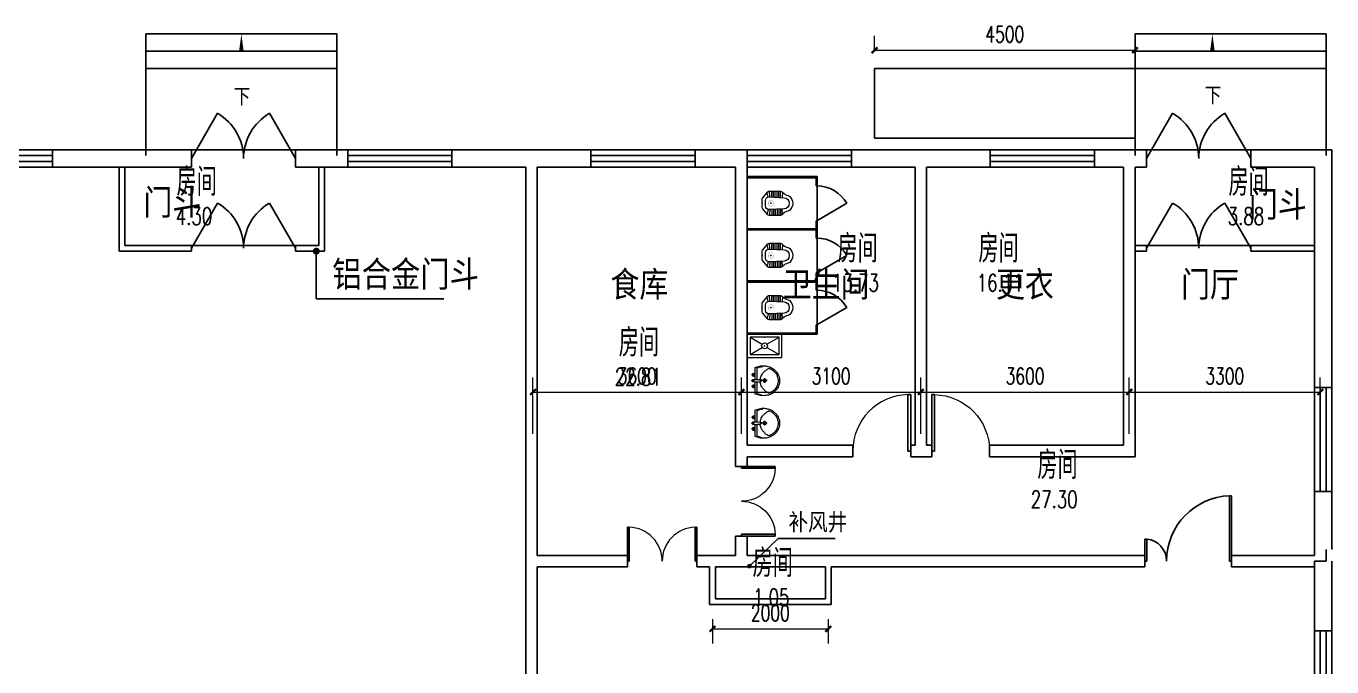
# Model space of a CAD drawing. Extents: x 0 to 302064749, y -59725395 to 1524223.
# Drawn here: x 92487567 to 94743094, y -7757738 to -6651879 of the extents above; entities that cross this region are included whole.
import ezdxf

# ---------------------------------------------------------------- set-up
doc = ezdxf.new("R2010")
doc.units = 0
doc.header["$LTSCALE"] = 1000
doc.linetypes.add('DOTE', pattern=[2.42, 2, -0.2, 0.02, -0.2])
for name, color, linetype in [('A-ANNO-IDEN', 3, 'Continuous'), ('A-ANNO-TXT', 7, 'Continuous'), ('DIM_LEAD', 3, 'Continuous'), ('DOOR_FIRE', 4, 'Continuous'), ('E2-楼梯、坡道', 52, 'Continuous'), ('LATRINE', 6, 'Continuous'), ('PUB_DIM', 3, 'Continuous'), ('PUB_TEXT', 7, 'Continuous'), ('SPACE', 7, 'Continuous'), ('WALL', 2, 'Continuous'), ('WALL-MOVE', 6, 'Continuous'), ('WINDOW', 4, 'Continuous')]:
    doc.layers.add(name, color=color, linetype=linetype)
doc.layers.add('DOTE', color=1, linetype='DOTE', lineweight=9, plot=False)
doc.layers.add('LVTRY', color=6, linetype='Continuous', lineweight=9)
doc.layers.get('DOTE').off()
doc.styles.add('-黑体_T3', font='', dxfattribs={"width": 0.8})
doc.styles.add('_TCH_DIM', font='SIMPLEX', dxfattribs={"width": 0.8, "height": 5, "bigfont": 'HZTXT'})
doc.styles.add('_TCH_SPACE', font='SIMPLEX', dxfattribs={"height": 5, "bigfont": 'GBCBIG'})
doc.styles.add('A_DIM_T3', font='simplex.shx', dxfattribs={"width": 0.7, "bigfont": 'gbcbig.shx'})
doc.styles.get("Standard").update_dxf_attribs({"font": 'geniso.shx', "bigfont": 'hztxt.shx'})
doc.styles.get('-黑体_T3').set_extended_font_data('SimHei')
doc.dimstyles.new('_TCH_ARCH&&100', dxfattribs={"dimtxt": 280, "dimasz": 100, "dimexe": 250, "dimexo": 300, "dimgap": 135, "dimtad": 1, "dimdec": 0, "dimzin": 0, "dimdsep": 46, "dimtxsty": 'A_DIM_T3', "dimblk": 'ARCHTICK', "dimcen": 0.09, "dimclrt": 7, "dimazin": 2, "dimtfac": 1, "dimtdec": 0, "dimtix": 1, "dimtmove": 2, "dimatfit": 3, "dimfxl": 150, "dimtolj": 1, "dimtzin": 0, "dimarcsym": 0})

# ---------------------------------------------------------------- blocks, each defined once
blk = doc.blocks.new('$DorLib2D$00000228')
at = {"color": 0}
blk.add_line((0.5, 0), (0, 0.866), dxfattribs=at)
blk.add_arc((0.5, 0), 1, 120, 180, dxfattribs=at)
blk = doc.blocks.new('$lvtry$00000204')
at = {"color": 0}
for p, q in [((-109, -134, 0), (-210, -128, 0)), ((-107, -166, 0), (-210, -166, 0)), ((-106, -197, 0), (-210, -197, 0)), ((-106, -103, 0), (-182, -88, 0)), ((-109, -124, 0), (-97, -382, 0)), ((48, -60, 0), (-48, -60, 0)), ((97, -382, 0), (109, -124, 0)), ((106, -103, 0), (182, -88, 0)), ((106, -197, 0), (210, -197, 0)), ((107, -166, 0), (210, -166, 0)), ((109, -134, 0), (210, -128, 0)), ((-104, -227, 0), (-210, -227, 0)), ((-103, -258, 0), (-210, -258, 0)), ((-101, -289, 0), (-210, -289, 0)), ((-100, -320, 0), (-210, -320, 0)), ((-191, -354, 0), (-99, -345, 0)), ((191, -354, 0), (99, -345, 0)), ((100, -320, 0), (210, -320, 0)), ((101, -289, 0), (210, -289, 0)), ((103, -258, 0), (210, -258, 0)), ((104, -227, 0), (210, -227, 0)), ((-4, -470, 0), (4, -470, 0))]:
    blk.add_line(p, q, dxfattribs=at)
at = {"color": 0, "elevation": 0}
blk.add_lwpolyline([(184, -360, -0.046574), (191, -354, 0.248797), (210, -318), (210, -128, 0.218491), (198, -101), (90, -9, 0.179479), (67, 0), (-67, 0, 0.179479), (-90, -9), (-198, -101, 0.218491), (-210, -128), (-210, -318, 0.248797), (-191, -354, -0.046574), (-184, -360, -0.139709), (-135, -448, 0.12003), (-120, -477, 0.218108), (-4, -530), (4, -530, 0.218108), (120, -477, 0.12003), (135, -448, -0.139709)], format="xyb", close=True, dxfattribs=at)
at = {"color": 0, "const_width": 3, "elevation": 0}
blk.add_lwpolyline([(49, -153, 1), (-49, -153, 1)], format="xyb", close=True, dxfattribs=at)
at = {"color": 0}
for centre, radius, start, end in [((-48, -121, 0), 61, 90, 182.693), ((48, -121, 0), 61, 357.307, 90), ((-4, -377, 0), 92.8, 182.693, 270), ((4, -377, 0), 92.8, 270, 357.307)]:
    blk.add_arc(centre, radius, start, end, dxfattribs=at)
for p in [(0, 0), (0, -153, 0)]:
    blk.add_point(p, dxfattribs=at)
blk = doc.blocks.new('a es')
at = {"layer": 'LATRINE'}
for p, q in [((133985, -20934), (133985, -21094)), ((135195, -20934), (133985, -20934)), ((134005, -21094), (134005, -20954)), ((135195, -20954), (134005, -20954)), ((135195, -20954), (135195, -20934)), ((133985, -21094), (134005, -21094)), ((134005, -21694), (133985, -21694)), ((133985, -21694), (133985, -21854)), ((135195, -21854), (133985, -21854)), ((134005, -21834), (134005, -21694)), ((135195, -21834), (134005, -21834)), ((135195, -21854), (135195, -21834))]:
    blk.add_line(p, q, dxfattribs=at)
at = {"layer": 'WINDOW'}
blk.add_line((133985, -21694), (133985, -21094), dxfattribs=at)
at = {"layer": 'LVTRY', "yscale": -1, "rotation": 89.99999999999999}
blk.add_blockref('$lvtry$00000204', (134938, -21394, 0), dxfattribs=at)
at = {"layer": 'WINDOW', "xscale": 600, "yscale": 600, "zscale": 600, "rotation": 90}
blk.add_blockref('$DorLib2D$00000228', (133995, -21394), dxfattribs=at)
blk = doc.blocks.new('_ArchTick')
at = {"color": 0, "linetype": 'ByBlock', "const_width": 0.4}
blk.add_lwpolyline([(-0.5, -0.5), (0.5, 0.5)], dxfattribs=at)
blk = doc.blocks.new('*D50')
at = {"layer": 'Defpoints', "color": 0, "transparency": 16777216}
for p in [(24700, 31019), (21100, 30000), (24700, 30000)]:
    blk.add_point(p, dxfattribs=at)
at = {"layer": 'PUB_DIM', "color": 0, "lineweight": -2, "transparency": 16777216}
for p, q in [((21100, 30300), (21100, 31269)), ((24700, 30300), (24700, 31269)), ((21100, 31019), (24700, 31019))]:
    blk.add_line(p, q, dxfattribs=at)
at = {"layer": 'PUB_DIM', "color": 0, "lineweight": -2, "transparency": 16777216, "xscale": 100, "yscale": 100, "zscale": 100, "rotation": 180}
blk.add_blockref('_ArchTick', (21100, 31019), dxfattribs=at)
at = {"layer": 'PUB_DIM', "color": 0, "lineweight": -2, "transparency": 16777216, "xscale": 100, "yscale": 100, "zscale": 100}
blk.add_blockref('_ArchTick', (24700, 31019), dxfattribs=at)
at = {"layer": 'PUB_DIM', "color": 7, "transparency": 16777216, "insert": (22900, 31294), "char_height": 280, "attachment_point": 5, "style": 'A_DIM_T3'}
blk.add_mtext('\\A1;3600', dxfattribs=at)
blk = doc.blocks.new('*D51')
at = {"layer": 'Defpoints', "color": 0, "transparency": 16777216}
for p in [(27800, 31019), (24700, 30000), (27800, 30000)]:
    blk.add_point(p, dxfattribs=at)
at = {"layer": 'PUB_DIM', "color": 0, "lineweight": -2, "transparency": 16777216}
for p, q in [((24700, 30300), (24700, 31269)), ((27800, 30300), (27800, 31269)), ((24700, 31019), (27800, 31019))]:
    blk.add_line(p, q, dxfattribs=at)
at = {"layer": 'PUB_DIM', "color": 0, "lineweight": -2, "transparency": 16777216, "xscale": 100, "yscale": 100, "zscale": 100, "rotation": 180}
blk.add_blockref('_ArchTick', (24700, 31019), dxfattribs=at)
at = {"layer": 'PUB_DIM', "color": 0, "lineweight": -2, "transparency": 16777216, "xscale": 100, "yscale": 100, "zscale": 100}
blk.add_blockref('_ArchTick', (27800, 31019), dxfattribs=at)
at = {"layer": 'PUB_DIM', "color": 7, "transparency": 16777216, "insert": (26250, 31294), "char_height": 280, "attachment_point": 5, "style": 'A_DIM_T3'}
blk.add_mtext('\\A1;3100', dxfattribs=at)
blk = doc.blocks.new('*D52')
at = {"layer": 'Defpoints', "color": 0, "transparency": 16777216}
for p in [(31400, 31019), (27800, 30000), (31400, 30000)]:
    blk.add_point(p, dxfattribs=at)
at = {"layer": 'PUB_DIM', "color": 0, "lineweight": -2, "transparency": 16777216}
for p, q in [((27800, 30300), (27800, 31269)), ((31400, 30300), (31400, 31269)), ((27800, 31019), (31400, 31019))]:
    blk.add_line(p, q, dxfattribs=at)
at = {"layer": 'PUB_DIM', "color": 0, "lineweight": -2, "transparency": 16777216, "xscale": 100, "yscale": 100, "zscale": 100, "rotation": 180}
blk.add_blockref('_ArchTick', (27800, 31019), dxfattribs=at)
at = {"layer": 'PUB_DIM', "color": 0, "lineweight": -2, "transparency": 16777216, "xscale": 100, "yscale": 100, "zscale": 100}
blk.add_blockref('_ArchTick', (31400, 31019), dxfattribs=at)
at = {"layer": 'PUB_DIM', "color": 7, "transparency": 16777216, "insert": (29600, 31294), "char_height": 280, "attachment_point": 5, "style": 'A_DIM_T3'}
blk.add_mtext('\\A1;3600', dxfattribs=at)
blk = doc.blocks.new('*D53')
at = {"layer": 'Defpoints', "color": 0, "transparency": 16777216}
for p in [(34700, 31019), (31400, 30000), (34700, 30000)]:
    blk.add_point(p, dxfattribs=at)
at = {"layer": 'PUB_DIM', "color": 0, "lineweight": -2, "transparency": 16777216}
for p, q in [((31400, 30300), (31400, 31269)), ((34700, 30300), (34700, 31269)), ((31400, 31019), (34700, 31019))]:
    blk.add_line(p, q, dxfattribs=at)
at = {"layer": 'PUB_DIM', "color": 0, "lineweight": -2, "transparency": 16777216, "xscale": 100, "yscale": 100, "zscale": 100, "rotation": 180}
blk.add_blockref('_ArchTick', (31400, 31019), dxfattribs=at)
at = {"layer": 'PUB_DIM', "color": 0, "lineweight": -2, "transparency": 16777216, "xscale": 100, "yscale": 100, "zscale": 100}
blk.add_blockref('_ArchTick', (34700, 31019), dxfattribs=at)
at = {"layer": 'PUB_DIM', "color": 7, "transparency": 16777216, "insert": (33050, 31294), "char_height": 280, "attachment_point": 5, "style": 'A_DIM_T3'}
blk.add_mtext('\\A1;3300', dxfattribs=at)
blk = doc.blocks.new('*D54')
at = {"layer": 'Defpoints', "color": 0, "transparency": 16777216}
for p in [(31500, 36919), (27000, 36600), (31500, 36600)]:
    blk.add_point(p, dxfattribs=at)
at = {"layer": 'PUB_DIM', "color": 0, "lineweight": -2, "transparency": 16777216}
for p, q in [((27000, 36900), (27000, 37169)), ((31500, 36900), (31500, 37169)), ((27000, 36919), (31500, 36919))]:
    blk.add_line(p, q, dxfattribs=at)
at = {"layer": 'PUB_DIM', "color": 0, "lineweight": -2, "transparency": 16777216, "xscale": 100, "yscale": 100, "zscale": 100, "rotation": 180}
blk.add_blockref('_ArchTick', (27000, 36919), dxfattribs=at)
at = {"layer": 'PUB_DIM', "color": 0, "lineweight": -2, "transparency": 16777216, "xscale": 100, "yscale": 100, "zscale": 100}
blk.add_blockref('_ArchTick', (31500, 36919), dxfattribs=at)
at = {"layer": 'PUB_DIM', "color": 7, "transparency": 16777216, "insert": (29250, 37194), "char_height": 280, "attachment_point": 5, "style": 'A_DIM_T3'}
blk.add_mtext('\\A1;4500', dxfattribs=at)
blk = doc.blocks.new('*D66')
at = {"layer": 'Defpoints', "color": 0, "transparency": 16777216}
for p in [(24200, 27400), (26200, 27400), (26200, 26931)]:
    blk.add_point(p, dxfattribs=at)
at = {"layer": 'PUB_DIM', "color": 0, "lineweight": -2, "transparency": 16777216}
for p, q in [((24200, 27100), (24200, 26681)), ((26200, 27100), (26200, 26681)), ((24200, 26931), (26200, 26931))]:
    blk.add_line(p, q, dxfattribs=at)
at = {"layer": 'PUB_DIM', "color": 0, "lineweight": -2, "transparency": 16777216, "xscale": 100, "yscale": 100, "zscale": 100, "rotation": 180}
blk.add_blockref('_ArchTick', (24200, 26931), dxfattribs=at)
at = {"layer": 'PUB_DIM', "color": 0, "lineweight": -2, "transparency": 16777216, "xscale": 100, "yscale": 100, "zscale": 100}
blk.add_blockref('_ArchTick', (26200, 26931), dxfattribs=at)
at = {"layer": 'PUB_DIM', "color": 7, "transparency": 16777216, "insert": (25200, 27206), "char_height": 280, "attachment_point": 5, "style": 'A_DIM_T3'}
blk.add_mtext('\\A1;2000', dxfattribs=at)
blk = doc.blocks.new('$WINLIB2D$00000001')
at = {"color": 0}
for points in [[(-0.5, 0.5), (-0.5, -0.5)], [(-0.5, 0.5), (0.5, 0.5)], [(0.5, -0.5), (0.5, 0.5)], [(0.5, 0.167), (-0.5, 0.167)], [(0.5, -0.167), (-0.5, -0.167)], [(-0.5, -0.5), (0.5, -0.5)]]:
    blk.add_lwpolyline(points, dxfattribs=at)
blk = doc.blocks.new('$DorLib2D$00000231')
at = {"color": 0}
for p, q in [((-0.5, 0), (-0.25, 0.433)), ((0.5, 0), (0.25, 0.433))]:
    blk.add_line(p, q, dxfattribs=at)
for centre, start, end in [((-0.5, 0), 0, 60), ((0.5, 0), 120, 180)]:
    blk.add_arc(centre, 0.5, start, end, dxfattribs=at)
blk = doc.blocks.new('$DorLib2D$00000001')
for p, q in [((0.45, 0.975), (0.5, 0.975)), ((0.45, 0), (0.45, 0.975)), ((0.5, 0), (0.5, 0.975)), ((0.5, 0), (0.45, 0))]:
    blk.add_line(p, q)
at = {"lineweight": 13}
blk.add_arc((0.475, 0), 0.975, 91.4693, 180, dxfattribs=at)
blk = doc.blocks.new('$DorLib2D$00000225')
at = {"color": 0}
for p, q in [((0.475, -0.001), (0.475, 0.752)), ((0.475, 0.752), (0.5, 0.752)), ((0.5, -0.001), (0.5, 0.752)), ((-0.5, 0), (-0.5, 0.252)), ((-0.475, 0.252), (-0.5, 0.252)), ((-0.475, 0), (-0.475, 0.252)), ((-0.475, 0), (-0.5, 0)), ((0.475, -0.001), (0.5, -0.001))]:
    blk.add_line(p, q, dxfattribs=at)
for centre, radius, start, end in [((0.505, -0.002), 0.755, 92.2493, 179.7238), ((-0.501, 0.003), 0.251, 359.7899, 84.0974)]:
    blk.add_arc(centre, radius, start, end, dxfattribs=at)
blk = doc.blocks.new('$DorLib2D$00000002')
for p, q in [((-0.5, 0), (-0.5, 0.4875)), ((-0.475, 0.4875), (-0.5, 0.4875)), ((-0.475, 0), (-0.475, 0.4875)), ((0.475, 0), (0.475, 0.4875)), ((0.475, 0.4875), (0.5, 0.4875)), ((0.5, 0), (0.5, 0.4875)), ((-0.5, 0), (-0.475, 0)), ((0.5, 0), (0.475, 0))]:
    blk.add_line(p, q)
at = {"lineweight": 13}
for centre, start, end in [((-0.4875, 0), 0, 88.53072), ((0.4875, 0), 91.46928, 180)]:
    blk.add_arc(centre, 0.4875, start, end, dxfattribs=at)
blk = doc.blocks.new('*D460')
at = {"layer": 'Defpoints', "color": 0, "transparency": 16777216}
for p in [(24700, 31019), (21100, 30000), (24700, 30000)]:
    blk.add_point(p, dxfattribs=at)
at = {"layer": 'PUB_DIM', "color": 0, "lineweight": -2, "transparency": 16777216}
for p, q in [((21100, 30300), (21100, 31269)), ((24700, 30300), (24700, 31269)), ((21100, 31019), (24700, 31019))]:
    blk.add_line(p, q, dxfattribs=at)
at = {"layer": 'PUB_DIM', "color": 0, "lineweight": -2, "transparency": 16777216, "xscale": 100, "yscale": 100, "zscale": 100, "rotation": 180}
blk.add_blockref('_ArchTick', (21100, 31019), dxfattribs=at)
at = {"layer": 'PUB_DIM', "color": 0, "lineweight": -2, "transparency": 16777216, "xscale": 100, "yscale": 100, "zscale": 100}
blk.add_blockref('_ArchTick', (24700, 31019), dxfattribs=at)
at = {"layer": 'PUB_DIM', "color": 7, "transparency": 16777216, "insert": (22900, 31294), "char_height": 280, "attachment_point": 5, "style": 'A_DIM_T3'}
blk.add_mtext('\\A1;3600', dxfattribs=at)
blk = doc.blocks.new('*D461')
at = {"layer": 'Defpoints', "color": 0, "transparency": 16777216}
for p in [(27800, 31019), (24700, 30000), (27800, 30000)]:
    blk.add_point(p, dxfattribs=at)
at = {"layer": 'PUB_DIM', "color": 0, "lineweight": -2, "transparency": 16777216}
for p, q in [((24700, 30300), (24700, 31269)), ((27800, 30300), (27800, 31269)), ((24700, 31019), (27800, 31019))]:
    blk.add_line(p, q, dxfattribs=at)
at = {"layer": 'PUB_DIM', "color": 0, "lineweight": -2, "transparency": 16777216, "xscale": 100, "yscale": 100, "zscale": 100, "rotation": 180}
blk.add_blockref('_ArchTick', (24700, 31019), dxfattribs=at)
at = {"layer": 'PUB_DIM', "color": 0, "lineweight": -2, "transparency": 16777216, "xscale": 100, "yscale": 100, "zscale": 100}
blk.add_blockref('_ArchTick', (27800, 31019), dxfattribs=at)
at = {"layer": 'PUB_DIM', "color": 7, "transparency": 16777216, "insert": (26250, 31294), "char_height": 280, "attachment_point": 5, "style": 'A_DIM_T3'}
blk.add_mtext('\\A1;3100', dxfattribs=at)
blk = doc.blocks.new('*D462')
at = {"layer": 'Defpoints', "color": 0, "transparency": 16777216}
for p in [(31400, 31019), (27800, 30000), (31400, 30000)]:
    blk.add_point(p, dxfattribs=at)
at = {"layer": 'PUB_DIM', "color": 0, "lineweight": -2, "transparency": 16777216}
for p, q in [((27800, 30300), (27800, 31269)), ((31400, 30300), (31400, 31269)), ((27800, 31019), (31400, 31019))]:
    blk.add_line(p, q, dxfattribs=at)
at = {"layer": 'PUB_DIM', "color": 0, "lineweight": -2, "transparency": 16777216, "xscale": 100, "yscale": 100, "zscale": 100, "rotation": 180}
blk.add_blockref('_ArchTick', (27800, 31019), dxfattribs=at)
at = {"layer": 'PUB_DIM', "color": 0, "lineweight": -2, "transparency": 16777216, "xscale": 100, "yscale": 100, "zscale": 100}
blk.add_blockref('_ArchTick', (31400, 31019), dxfattribs=at)
at = {"layer": 'PUB_DIM', "color": 7, "transparency": 16777216, "insert": (29600, 31294), "char_height": 280, "attachment_point": 5, "style": 'A_DIM_T3'}
blk.add_mtext('\\A1;3600', dxfattribs=at)
blk = doc.blocks.new('*D463')
at = {"layer": 'Defpoints', "color": 0, "transparency": 16777216}
for p in [(34700, 31019), (31400, 30000), (34700, 30000)]:
    blk.add_point(p, dxfattribs=at)
at = {"layer": 'PUB_DIM', "color": 0, "lineweight": -2, "transparency": 16777216}
for p, q in [((31400, 30300), (31400, 31269)), ((34700, 30300), (34700, 31269)), ((31400, 31019), (34700, 31019))]:
    blk.add_line(p, q, dxfattribs=at)
at = {"layer": 'PUB_DIM', "color": 0, "lineweight": -2, "transparency": 16777216, "xscale": 100, "yscale": 100, "zscale": 100, "rotation": 180}
blk.add_blockref('_ArchTick', (31400, 31019), dxfattribs=at)
at = {"layer": 'PUB_DIM', "color": 0, "lineweight": -2, "transparency": 16777216, "xscale": 100, "yscale": 100, "zscale": 100}
blk.add_blockref('_ArchTick', (34700, 31019), dxfattribs=at)
at = {"layer": 'PUB_DIM', "color": 7, "transparency": 16777216, "insert": (33050, 31294), "char_height": 280, "attachment_point": 5, "style": 'A_DIM_T3'}
blk.add_mtext('\\A1;3300', dxfattribs=at)
blk = doc.blocks.new('$lvtry$00000192')
for p, q in [((-108, -66, 0), (-109, 3, 0)), ((111, -66, 0), (110, 4, 0)), ((-256, -140, 0), (-264, -185, 0)), ((-264, -185, 0), (-264, -190, 0)), ((-256, -140, 0), (-246, -114, 0)), ((-236, -86, 0), (-246, -114, 0)), ((-234, -86, 0), (-26, -86, 0)), ((-143, -32, 0), (-74, -31, 0)), ((-42, -220, 0), (44, -219, 0)), ((-29, -62, 0), (-28, -68, 0)), ((-28, -68, 0), (-17, -160, 0)), ((-23, -21, 0), (-17, -160, 0)), ((-22, -40, 0), (1, -40, 0)), ((-17, -151, 0), (-1, -151, 0)), ((-17, -160, 0), (-1, -160, 0)), ((16, -151, 0), (-1, -151, 0)), ((15, -161, 0), (-1, -160, 0)), ((1, -263, 0), (0, -177, 0)), ((23, -40, 0), (1, -40, 0)), ((25, -22, 0), (15, -161, 0)), ((30, -62, 0), (15, -161, 0)), ((26, -86, 0), (244, -86, 0)), ((76, -31, 0), (145, -31, 0)), ((244, -86, 0), (272, -164, 0)), ((244, -86, 0), (264, -140, 0))]:
    blk.add_line(p, q)
at = {"elevation": 0}
blk.add_lwpolyline([(-29, -62), (-249, -62), (-276, -148, 0.044851), (-281, -206, 0.06689), (-276, -244, 0.023023), (-257, -305, 0.044853), (-243, -334, 0.043799), (-214, -374, 0.044001), (-179, -408, 0.042834), (-139, -435, 0.043018), (-94, -456, 0.042273), (-46, -468, 0.042347), (3, -472, 0.04234), (52, -468, 0.042268), (100, -456, 0.043003), (145, -436, 0.042821), (186, -409, 0.043985), (221, -375, 0.043782), (250, -335, 0.044843), (274, -286, 0.059205), (284, -246, 0.030672), (287, -189, 0.04375), (284, -150), (284, -150), (284, -148), (256, -62), (30, -62), (30, -59), (25, -22), (1, -21), (-23, -21), (-29, -58)], format="xyb", close=True, dxfattribs=at)
for centre, radius in [((-108, -32, 0), 23.8), ((-108, -32, 0), 14.2), ((1, -220, 0), 28.5), ((1, -220, 0), 19), ((110, -31, 0), 23.8), ((110, -31, 0), 14.2)]:
    blk.add_circle(centre, radius)
for centre, radius, start, end in [((186, -586, 0), 514, 131.4907, 137.4608), ((-23, -350, 0), 199, 122.0285, 131.4907), ((-5, -378, 0), 232, 111.757, 122.0285), ((8, -413, 0), 269, 102.1867, 111.757), ((-38, -199, 0), 51, 92.3066, 102.1867), ((-31, -377, 0), 229, 87.3151, 92.3066), ((0, -10, 0), 6.83, 79.8328, 278.7823), ((2, -10, 0), 6.83, 259.8328, 98.7823), ((42, -362, 0), 216, 92.3066, 95.9177), ((35, -183, 0), 37.4, 84.4115, 92.3066), ((19, -341, 0), 196, 72.8891, 84.4115), ((-5, -420, 0), 279, 63.1741, 72.8891), ((42, -328, 0), 175, 53.2408, 63.1741), ((-199, -650, 0), 577, 47.667, 53.2408), ((-208, -295, 0), 22, 149.5466, 185.8883), ((-197, -294, 0), 33.4, 185.8883, 200.4186), ((-121, -266, 0), 114, 200.4186, 208.9861), ((7, -422, 0), 271, 137.4608, 149.5466), ((-48, -226, 0), 198, 208.9861, 220.7228), ((9, -177, 0), 272, 220.7228, 230.792), ((2, -185, 0), 262, 230.792, 240.6116), ((2, -186, 0), 261, 240.6116, 250.459), ((4, -179, 0), 268, 250.459, 260.1468), ((4, -179, 0), 268, 279.544, 289.2308), ((6, -186, 0), 261, 289.2308, 299.0751), ((5, -185, 0), 262, 299.0751, 308.8916), ((6, -186, 0), 261, 308.8916, 318.9572), ((6, -425, 0), 273, 33.1938, 47.667), ((31, -208, 0), 228, 318.9572, 329.6928), ((131, -266, 0), 112, 329.6928, 339.2553), ((211, -291, 0), 27.9, 352.9103, 33.1938), ((189, -288, 0), 49.9, 339.2553, 352.9103), ((4, -180, 0), 267, 260.1468, 269.8461), ((4, -180, 0), 267, 269.8461, 279.544)]:
    blk.add_arc(centre, radius, start, end)
for p in [(1, -40, 0), (1, -220, 0)]:
    blk.add_point(p)
blk = doc.blocks.new('$lvtry$00000191')
at = {"color": 0}
for p, q in [((-250, -100, 0), (-39, -219, 0)), ((39, -219, 0), (250, -100, 0)), ((-250, -400, 0), (-39, -281, 0)), ((39, -281, 0), (250, -400, 0))]:
    blk.add_line(p, q, dxfattribs=at)
at = {"color": 0, "elevation": 0}
for points in [[(300, -450), (300, -50), (-300, -50), (-300, -450)], [(250, -400), (250, -100), (-250, -100), (-250, -400)]]:
    blk.add_lwpolyline(points, close=True, dxfattribs=at)
at = {"color": 0}
blk.add_circle((0, -250, 0), 50, dxfattribs=at)
for p in [(0, -100, 0), (0, -250, 0)]:
    blk.add_point(p, dxfattribs=at)
blk = doc.blocks.new('*D464')
at = {"layer": 'Defpoints', "color": 0, "transparency": 16777216}
for p in [(31500, 36919), (27000, 36600), (31500, 36600)]:
    blk.add_point(p, dxfattribs=at)
at = {"layer": 'PUB_DIM', "color": 0, "lineweight": -2, "transparency": 16777216}
for p, q in [((27000, 36900), (27000, 37169)), ((31500, 36900), (31500, 37169)), ((27000, 36919), (31500, 36919))]:
    blk.add_line(p, q, dxfattribs=at)
at = {"layer": 'PUB_DIM', "color": 0, "lineweight": -2, "transparency": 16777216, "xscale": 100, "yscale": 100, "zscale": 100, "rotation": 180}
blk.add_blockref('_ArchTick', (27000, 36919), dxfattribs=at)
at = {"layer": 'PUB_DIM', "color": 0, "lineweight": -2, "transparency": 16777216, "xscale": 100, "yscale": 100, "zscale": 100}
blk.add_blockref('_ArchTick', (31500, 36919), dxfattribs=at)
at = {"layer": 'PUB_DIM', "color": 7, "transparency": 16777216, "insert": (29250, 37194), "char_height": 280, "attachment_point": 5, "style": 'A_DIM_T3'}
blk.add_mtext('\\A1;4500', dxfattribs=at)
blk = doc.blocks.new('*D476')
at = {"layer": 'Defpoints', "color": 0, "transparency": 16777216}
for p in [(24200, 27400), (26200, 27400), (26200, 26931)]:
    blk.add_point(p, dxfattribs=at)
at = {"layer": 'PUB_DIM', "color": 0, "lineweight": -2, "transparency": 16777216}
for p, q in [((24200, 27100), (24200, 26681)), ((26200, 27100), (26200, 26681)), ((24200, 26931), (26200, 26931))]:
    blk.add_line(p, q, dxfattribs=at)
at = {"layer": 'PUB_DIM', "color": 0, "lineweight": -2, "transparency": 16777216, "xscale": 100, "yscale": 100, "zscale": 100, "rotation": 180}
blk.add_blockref('_ArchTick', (24200, 26931), dxfattribs=at)
at = {"layer": 'PUB_DIM', "color": 0, "lineweight": -2, "transparency": 16777216, "xscale": 100, "yscale": 100, "zscale": 100}
blk.add_blockref('_ArchTick', (26200, 26931), dxfattribs=at)
at = {"layer": 'PUB_DIM', "color": 7, "transparency": 16777216, "insert": (25200, 27206), "char_height": 280, "attachment_point": 5, "style": 'A_DIM_T3'}
blk.add_mtext('\\A1;2000', dxfattribs=at)
blk = doc.blocks.new('A$C6abe04bb')
at = {"layer": 'A-ANNO-IDEN'}
for points in [[(16063, 36445.1, 0, 0, 0), (16063, 37200, 0, 80, 0), (16063, 36900, 0, 0, 0)], [(32836, 36468.4, 0, 0, 0), (32836, 37200, 0, 80, 0), (32836, 36900, 0, 0, 0)]]:
    blk.add_lwpolyline(points, format="xyseb", dxfattribs=at)
at = {"layer": 'DIM_LEAD'}
for p, q in [((17357.4, 33450), (17357.4, 32625.7)), ((17357.4, 32625.7), (19562.7, 32625.7)), ((24839, 28014.1), (25332.6, 28489.7)), ((25332.6, 28489.7), (26319.8, 28489.7))]:
    blk.add_line(p, q, dxfattribs=at)
for points, const_width in [([(17357.4, 33480, 1), (17357.4, 33420, 1)], 60), ([(24824.6, 28000.2, 1), (24853.4, 28027.9, 1)], 40)]:
    blk.add_lwpolyline(points, format="xyb", close=True, dxfattribs=dict(at, const_width=const_width))
at = {"layer": 'E2-楼梯、坡道'}
for points in [[(17713, 36900), (17713, 37200), (14413, 37200), (14413, 36900)], [(31500, 36900), (31500, 37200), (34800, 37200), (34800, 36900)], [(17713, 36600), (17713, 36900), (14413, 36900), (14413, 36600)], [(31500, 36600), (31500, 36900), (34800, 36900), (34800, 36600)], [(14413, 35100), (14413, 36600), (17713, 36600), (17713, 35100)], [(34800, 35100), (34800, 36600), (31500, 36600), (31500, 35100)]]:
    blk.add_lwpolyline(points, dxfattribs=at)
blk.add_lwpolyline([(31500, 36600), (27000, 36600), (27000, 35400), (31500, 35400)], close=True, dxfattribs=at)
at = {"layer": 'WALL'}
for p, q in [((14000, 35200), (12800, 35200)), ((12800, 35200), (12800, 34900)), ((15200.5, 35200), (14000, 35200)), ((15200.5, 34900), (15200.5, 35200)), ((17450, 35200), (17000.5, 35200)), ((17000.5, 35200), (17000.5, 34900)), ((17900, 35200), (17450, 35200)), ((17900, 34900), (17900, 35200)), ((20900, 35200), (19700, 35200)), ((19700, 35200), (19700, 34900)), ((22100, 35200), (20900, 35200)), ((22100, 34900), (22100, 35200)), ((24700, 35200), (23900, 35200)), ((23900, 35200), (23900, 34900)), ((24800, 35200), (24700, 35200)), ((24800, 34900), (24800, 35200)), ((27800, 35200), (26600, 35200)), ((26600, 35200), (26600, 34900)), ((29000, 35200), (27800, 35200)), ((29000, 34900), (29000, 35200)), ((31400, 35200), (30800, 35200)), ((30800, 35200), (30800, 34900)), ((31699.7, 35200), (31400, 35200)), ((31699.7, 34900), (31699.7, 35200)), ((34900, 35200), (33499.7, 35200)), ((33499.7, 35200), (33499.7, 34900)), ((34900, 33500), (34900, 35200)), ((12800, 34900), (14000, 34900)), ((14000, 34900), (15200.5, 34900)), ((17000.5, 34900), (17450, 34900)), ((17450, 34900), (17900, 34900)), ((19700, 34900), (20975, 34900)), ((20975, 34900), (20975, 28275)), ((21175, 34900), (21175, 28200)), ((21175, 34900), (22100, 34900)), ((23900, 34900), (24600, 34900)), ((24600, 34900), (24600, 30000)), ((24800, 34900), (24800, 30100)), ((26600, 34900), (27700, 34900)), ((27700, 34900), (27700, 30100)), ((27900, 34900), (27900, 30100)), ((27900, 34900), (29000, 34900)), ((30800, 34900), (31300, 34900)), ((31300, 34900), (31300, 33500)), ((31500, 34900), (31699.7, 34900)), ((31500, 34900), (31500, 33500)), ((33499.7, 34900), (34600, 34900)), ((34600, 33500), (34600, 34900)), ((31300, 33500), (31300, 30100)), ((31500, 33500), (31500, 29900)), ((34600, 33500), (34600, 31099.7)), ((34900, 31099.7), (34900, 33500)), ((34600, 31099.7), (34900, 31099.7)), ((24600, 30000), (24600, 29733)), ((26625.1, 30100), (24800, 30100)), ((26625.1, 29900), (26625.1, 30100)), ((27700, 30100), (27625.1, 30100)), ((27625.1, 30100), (27625.1, 29900)), ((27987.8, 30100), (27900, 30100)), ((27987.8, 29900), (27987.8, 30100)), ((31300, 30100), (28987.8, 30100)), ((28987.8, 30100), (28987.8, 29900)), ((24800, 29900), (26625.1, 29900)), ((24800, 29733), (24800, 29900)), ((27625.1, 29900), (27800, 29900)), ((27800, 29900), (27987.8, 29900)), ((28987.8, 29900), (31500, 29900)), ((24600, 29733), (24800, 29733)), ((34900, 29299.7), (34600, 29299.7)), ((34600, 29299.7), (34600, 28200)), ((34900, 28300), (34900, 29299.7)), ((24800, 28533), (24600, 28533)), ((24600, 28533), (24600, 28200)), ((24800, 28200), (24800, 28533)), ((20975, 28275), (20975, 21200)), ((22731.7, 28200), (21175, 28200)), ((22731.7, 28000), (22731.7, 28200)), ((24200, 28200), (23931.7, 28200)), ((23931.7, 28200), (23931.7, 28000)), ((24600, 28200), (24200, 28200)), ((26200.1, 28200), (24800, 28200)), ((27800, 28200), (26200.1, 28200)), ((31668.8, 28200), (27800, 28200)), ((31668.8, 28000), (31668.8, 28200)), ((34600, 28200), (33168.8, 28200)), ((33168.8, 28200), (33168.8, 28000)), ((34800, 28100), (34800, 28300)), ((21175, 28000), (21175, 21200)), ((21175, 28000), (22731.7, 28000)), ((23931.7, 28000), (24150, 28000)), ((24150, 28000), (24150, 27350)), ((24700, 28000), (24250, 28000)), ((24250, 28000), (24250, 27450)), ((26150.1, 28000), (24700, 28000)), ((26150.1, 28000), (26150.1, 27450)), ((27800, 28000), (26250.1, 28000)), ((26250.1, 28000), (26250.1, 27350)), ((27800, 28000), (31668.8, 28000)), ((33168.8, 28000), (34600, 28000)), ((34600, 28100), (34600, 28000)), ((34600, 28100), (34800, 28100)), ((34600, 28000), (34600, 26900)), ((34900, 26900), (34900, 28100)), ((26250.1, 27350), (24150, 27350)), ((26150.1, 27450), (24250, 27450)), ((34600, 26900), (34900, 26900))]:
    blk.add_line(p, q, dxfattribs=at)
at = {"layer": 'WALL-MOVE'}
for p, q in [((13950, 34900), (13950, 33450)), ((14050, 34900), (14050, 33550)), ((17400, 34900), (17400, 33550)), ((17500, 34900), (17500, 33450)), ((13950, 33450), (15200.5, 33450)), ((15200.5, 33550), (14050, 33550)), ((15200.5, 33450), (15200.5, 33550)), ((17400, 33550), (17000.5, 33550)), ((17000.5, 33550), (17000.5, 33450)), ((17000.5, 33450), (17500, 33450)), ((31699.7, 33550), (31500, 33550)), ((31500, 33450), (31699.7, 33450)), ((31699.7, 33450), (31699.7, 33550)), ((34600, 33550), (33499.7, 33550)), ((33499.7, 33550), (33499.7, 33450)), ((33499.7, 33450), (34600, 33450))]:
    blk.add_line(p, q, dxfattribs=at)
at = {"layer": 'WINDOW'}
for p, q in [((17000.5, 35200), (15200.5, 35200)), ((33499.7, 35200), (31699.7, 35200)), ((17000.5, 33550), (15200.5, 33550)), ((33499.7, 33550), (31699.7, 33550))]:
    blk.add_line(p, q, dxfattribs=at)
at = {"rotation": 180}
for p in [(159995.4, 12882.4), (159995.4, 11982.4), (159995.4, 11082.4)]:
    blk.add_blockref('a es', p, dxfattribs=at)
at = {"layer": 'DOOR_FIRE'}
for name, p, xscale, yscale, zscale, rotation in [('$DorLib2D$00000002', (24700, 29133), -1200, 1200, 200, 269.9999999999965), ('$DorLib2D$00000225', (32418.8, 28100), -1500, -1500, 200, 179.9999999999763), ('$DorLib2D$00000002', (23331.7, 28100), -1200, -1200, 200, 180), ('$WINLIB2D$00000001', (34750, 26000), 1800, 300, 300, 90)]:
    blk.add_blockref(name, p, dxfattribs=dict(at, xscale=xscale, yscale=yscale, zscale=zscale, rotation=rotation))
at = {"layer": 'LVTRY', "rotation": 359.9999999999999}
blk.add_blockref('$lvtry$00000191', (25100, 32066.5), dxfattribs=at)
at = {"layer": 'LVTRY', "xscale": 0.9107142857142857, "yscale": -1.023255813953488, "rotation": 269.9999999999578}
for p in [(24876.9, 31217, 0), (24876.9, 30482.8, 0)]:
    blk.add_blockref('$lvtry$00000192', p, dxfattribs=at)
at = {"layer": 'WINDOW'}
for name, p, xscale, yscale, zscale, rotation in [('$DorLib2D$00000231', (16100.5, 35050), 1800, -1800, 1800, 180), ('$DorLib2D$00000231', (32599.7, 35050), -1800, -1800, -1800, 180), ('$WINLIB2D$00000001', (11900, 35050), -1800, 300, -1800, 180), ('$WINLIB2D$00000001', (18800, 35050), -1800, 300, -1800, 180), ('$WINLIB2D$00000001', (23000, 35050), -1800, 300, -1800, 180), ('$WINLIB2D$00000001', (25700, 35050), -1800, 300, -1800, 180), ('$WINLIB2D$00000001', (29900, 35050), 1800, 300, 1800, 180), ('$DorLib2D$00000231', (16100.5, 33500), 1800, -1800, 1800, 180), ('$DorLib2D$00000231', (32599.7, 33500), -1800, -1800, -1800, 180), ('$DorLib2D$00000001', (27125.1, 30000), -1000, -1000, -1000, 180), ('$DorLib2D$00000001', (28487.8, 30000), 1000, -1000, 1000, 180), ('$WINLIB2D$00000001', (34750, 30199.7), 1800, -300, 1800, 90)]:
    blk.add_blockref(name, p, dxfattribs=dict(at, xscale=xscale, yscale=yscale, zscale=zscale, rotation=rotation))
at = {"layer": 'A-ANNO-TXT', "color": 7, "style": '-黑体_T3', "width": 0.8}
for p in [(15931.3, 35990.1), (32704.3, 36013.4)]:
    blk.add_text('下', height=262.9, dxfattribs=at).set_placement(p)
at = {"layer": 'PUB_TEXT'}
for s, p in [('门斗', (14370.6, 34027.3)), ('门斗', (33466.1, 33991.1)), ('食库', (22438.7, 32612)), ('卫生间', (25414, 32612)), ('更衣', (29098, 32612)), ('门厅', (32294, 32612))]:
    blk.add_text(s, height=500, dxfattribs=at).set_placement(p)
at = {"layer": 'PUB_TEXT', "color": 7, "style": '_TCH_DIM'}
for s, height, p in [('铝合金门斗', 506.38, (17634.8, 32783.2)), ('补风井', 337.59, (25514.8, 28594.7))]:
    blk.add_text(s, height=height, dxfattribs=at).set_placement(p)
at = {"layer": 'SPACE', "style": '_TCH_SPACE'}
for p in [(14944.1, 34403.3), (33114.1, 34403.3), (26360.8, 33253.3), (28794.1, 33253.3), (22581.6, 31630), (29812.5, 29516.7), (24894.2, 27825)]:
    blk.add_text('房间', height=482.27, dxfattribs=at).set_placement(p)
at = {"layer": 'SPACE', "style": '_TCH_SPACE', "width": 0.705882}
for s, p in [('4.30', (14930, 33904.6)), ('3.88', (33100, 33904.6)), ('13.73', (26266.7, 32754.6)), ('16.11', (28765, 32754.6)), ('22.81', (22512.5, 31131.2)), ('27.30', (29698.3, 29017.9)), ('1.05', (24900.1, 27326.3))]:
    blk.add_text(s, height=297.5, dxfattribs=at).set_placement(p)
at = {"layer": 'PUB_DIM'}
for p1, p2, distance, picture, middle in [((27000, 36600), (31500, 36600), 319, '*D54', (29250, 37194)), ((27000, 36600), (31500, 36600), 319, '*D464', (29250, 37194)), ((21100, 30000), (24700, 30000), 1019, '*D50', (22900, 31294)), ((21100, 30000), (24700, 30000), 1019, '*D460', (22900, 31294)), ((24700, 30000), (27800, 30000), 1019, '*D51', (26250, 31294)), ((24700, 30000), (27800, 30000), 1019, '*D461', (26250, 31294)), ((27800, 30000), (31400, 30000), 1019, '*D52', (29600, 31294)), ((27800, 30000), (31400, 30000), 1019, '*D462', (29600, 31294)), ((31400, 30000), (34700, 30000), 1019, '*D53', (33050, 31294)), ((31400, 30000), (34700, 30000), 1019, '*D463', (33050, 31294)), ((24200, 27400), (26200.1, 27400), -469.2, '*D66', (25200.1, 27205.8)), ((24200, 27400), (26200.1, 27400), -469.2, '*D476', (25200.1, 27205.8))]:
    dim = blk.add_aligned_dim(p1=p1, p2=p2, distance=distance, dimstyle='_TCH_ARCH&&100', dxfattribs=at)
    dim.commit()
    dim.dimension.update_dxf_attribs({"geometry": picture, "text_midpoint": middle})
blk = doc.blocks.new('1#教学楼-电提建筑结构')
at = {"layer": 'DOTE'}
blk.add_blockref('A$C6abe04bb', (891628.2, -103401.6), dxfattribs=at)

msp = doc.modelspace()

# ---------------------------------------------------------------- block references
at = {"xscale": 100, "yscale": 100, "zscale": 100}
msp.add_blockref('1#教学楼-电提建筑结构', (2090275, -45113), dxfattribs=at)

doc.saveas('drawing.dxf')
